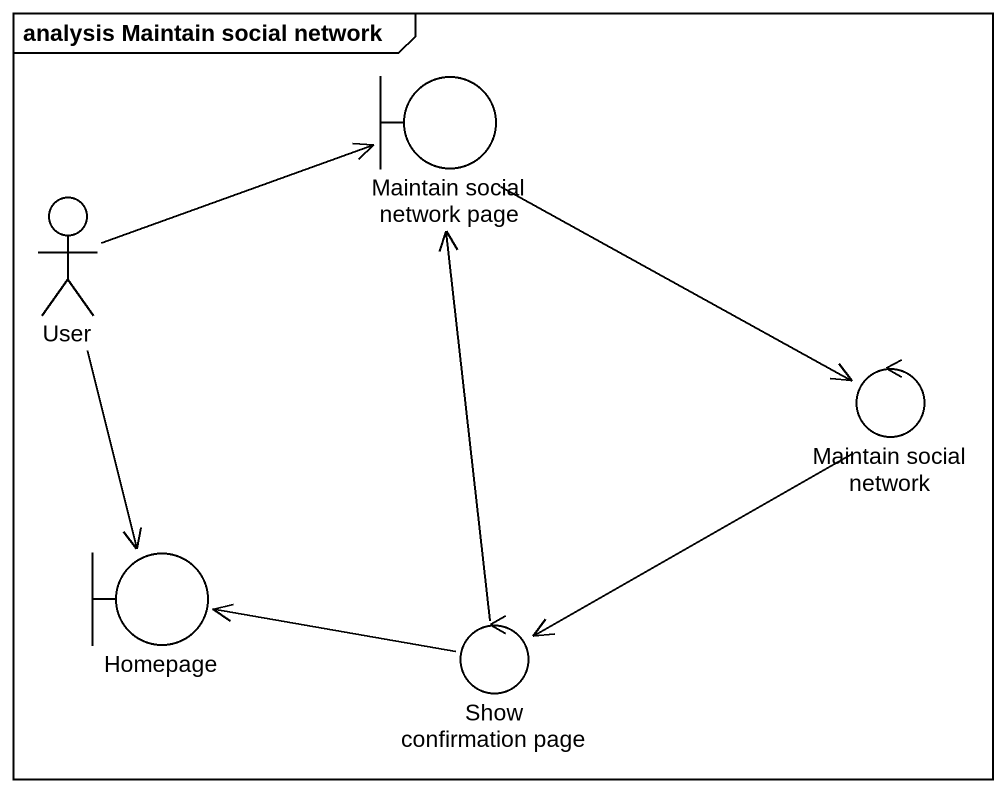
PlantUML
@startuml
mainframe analysis Maintain social network
boundary "Maintain social network page" as Maintain_social_network_page
actor User
control "Maintain social network" as Maintain_social_network
boundary Homepage
control "Show confirmation page" as Show_confirmation_page
Maintain_social_network_page --> Maintain_social_network
User -right-> Maintain_social_network_page
User --> Homepage
Maintain_social_network --> Show_confirmation_page
Show_confirmation_page -up-> Maintain_social_network_page
Show_confirmation_page -left-> Homepage
@enduml
